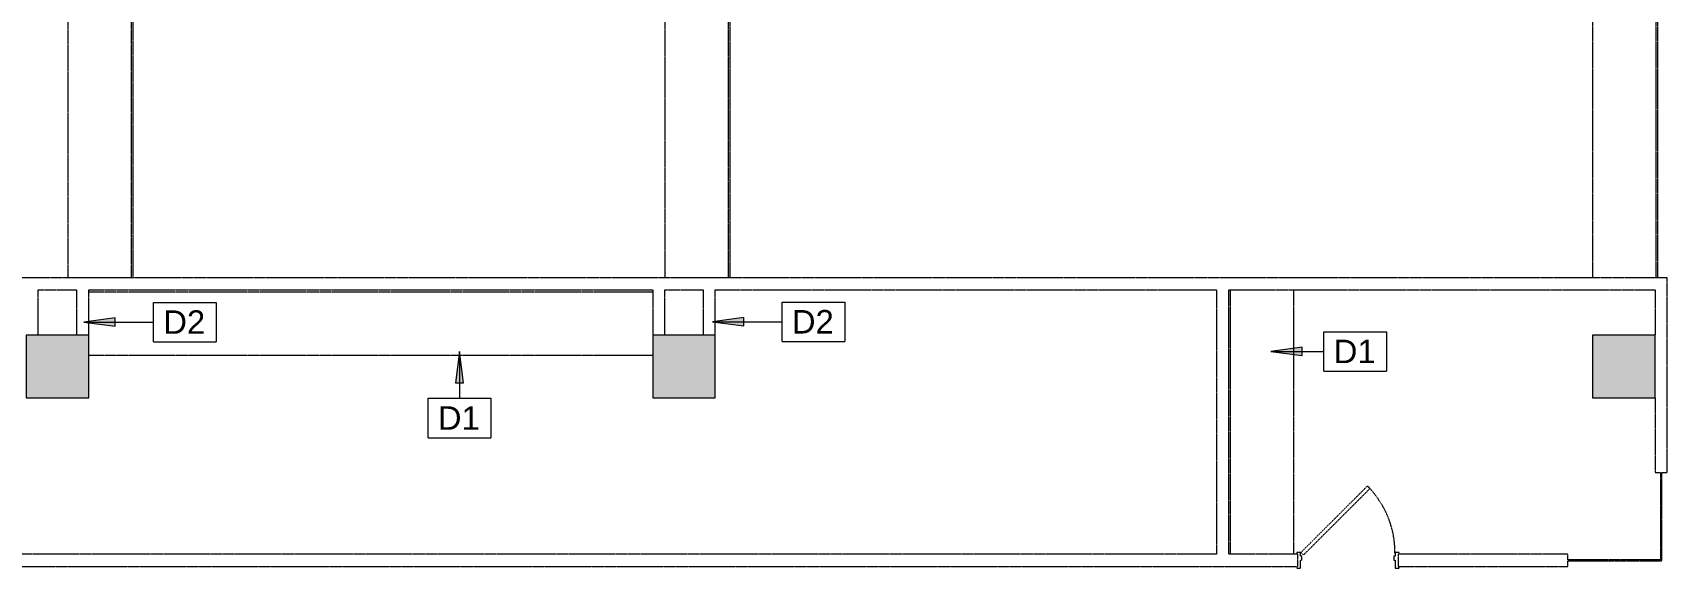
# Model space of a CAD drawing. Header units: inches. Extents: x 433 to 2535, y -5 to 2055.
# Drawn here: x 832 to 1458, y 1308 to 1514 of the extents above; entities that cross this region are included whole.
import ezdxf

# ---------------------------------------------------------------- set-up
doc = ezdxf.new("R2010")
doc.units = ezdxf.units.IN
doc.header["$MEASUREMENT"] = 0
doc.linetypes.add('Demolished', pattern=[0.1875, 0.125, -0.0625])
for name, color, linetype, lineweight in [('A-ANNO-KEYN', 231, 'Continuous', 9), ('A-DOOR', 31, 'Continuous', 13), ('A-WALL', 113, 'Continuous', 13), ('I-WALL', 2, 'Continuous', 13), ('Q-CASE', 31, 'Demolished', 9), ('S-COLS', 52, 'Continuous', 13)]:
    doc.layers.add(name, color=color, linetype=linetype, lineweight=lineweight)
doc.styles.add('Arial', font='arial.ttf', dxfattribs={"height": 9})

# ---------------------------------------------------------------- blocks, each defined once
blk = doc.blocks.new('Concrete-Rectangular-Column - 24 x 24-6985472-Level XX  DEMOLITION')
at = {"layer": 'S-COLS', "lineweight": 9}
blk.add_hatch(color=7, dxfattribs=at).paths.add_polyline_path([(12, -12), (12, 12), (-12, 12), (-12, -12), (7.38, -12)], flags=0)
at = {"layer": 'S-COLS', "color": 8, "lineweight": 20}
for p, q in [((12, 12), (-12, 12)), ((-12, 12), (-12, -12)), ((12, -12), (12, 12)), ((-12, -12), (12, -12))]:
    blk.add_line(p, q, dxfattribs=at)
blk = doc.blocks.new('C-Counter Top - ADJ HEIGHT-7707950-Level XX  DEMOLITION')
at = {"layer": 'Q-CASE', "color": 7}
for p, q in [((54.11, 25), (-47.26, 25)), ((54.11, 0.75), (-47.26, 0.75))]:
    blk.add_line(p, q, dxfattribs=at)
blk = doc.blocks.new('Door - Single - Solid Door-7687678-Level XX  DEMOLITION')
at = {"layer": 'A-DOOR', "color": 10, "linetype": 'Demolished', "lineweight": 20}
for p, q in [((-14.01, 3.15), (11.45, 28.61)), ((12.42, 27.63), (-13.03, 2.18)), ((11.45, 28.61), (12.42, 27.63)), ((-15.63, 3.15), (-15.63, 2.4)), ((-14.13, 3.15), (-15.63, 3.15)), ((-14.13, 1.65), (-14.13, 3.15)), ((-13.63, 1.65), (-14.13, 1.65)), ((-14.13, -2.97), (-14.13, 0.15)), ((-14.13, 0.15), (-13.63, 0.15)), ((-13.03, 2.18), (-14.01, 3.15)), ((-13.63, 0.15), (-13.63, 1.65)), ((22.12, 1.65), (21.62, 1.65)), ((21.62, 1.65), (21.62, 0.15)), ((21.62, 0.15), (22.12, 0.15)), ((23.62, 3.15), (22.12, 3.15)), ((22.12, 3.15), (22.12, 1.65)), ((22.12, 0.15), (22.12, -2.97)), ((23.62, 2.4), (23.62, 3.15)), ((-15.63, -2.22), (-15.63, -2.97)), ((-15.63, -2.97), (-14.13, -2.97)), ((22.12, -2.97), (23.62, -2.97)), ((23.62, -2.97), (23.62, -2.22))]:
    blk.add_line(p, q, dxfattribs=at)
at = {"layer": 'A-DOOR', "color": 7, "linetype": 'Demolished', "lineweight": 9}
blk.add_arc((-14.01, 3.15), 36, 359.5, 45, dxfattribs=at)
blk = doc.blocks.new('C-Counter Top - ADJ HEIGHT-7711449-Level XX  DEMOLITION')
at = {"layer": 'Q-CASE', "color": 7}
for p, q in [((266.74, 0), (-47.26, 0)), ((-47.26, 0), (-47.26, -0.75)), ((-47.26, -0.75), (-47.26, -1)), ((-47.26, -0.75), (266.74, -0.75)), ((-47.26, -25), (266.74, -25))]:
    blk.add_line(p, q, dxfattribs=at)
blk = doc.blocks.new('C-Counter Top - ADJ HEIGHT-7711696-Level XX  DEMOLITION')
at = {"layer": 'Q-CASE', "color": 7}
for p, q in [((168.74, 25), (-47.26, 25)), ((168.74, 0.75), (-47.26, 0.75))]:
    blk.add_line(p, q, dxfattribs=at)
blk = doc.blocks.new('C-Counter Top - ADJ HEIGHT-7712474-Level XX  DEMOLITION')
at = {"layer": 'Q-CASE', "color": 7}
for p, q in [((259.61, 0), (-47.26, 0)), ((-47.26, 0), (-47.26, -0.75)), ((-47.26, -0.75), (-47.26, -25)), ((-47.26, -0.75), (259.61, -0.75)), ((-47.26, -25), (259.61, -25))]:
    blk.add_line(p, q, dxfattribs=at)
blk = doc.blocks.new('C-Counter Top - ADJ HEIGHT-V5-Level XX  DEMOLITION')
at = {"layer": 'Q-CASE', "color": 7}
for p, q in [((259.61, 0), (-47.26, 0)), ((259.61, -0.75), (259.61, 0)), ((-47.26, -0.75), (259.61, -0.75)), ((259.61, -25), (259.61, -0.75)), ((-47.26, -25), (259.61, -25))]:
    blk.add_line(p, q, dxfattribs=at)
blk = doc.blocks.new('Keynote Tag - Keynote Number - Boxed-135510-Level XX  DEMOLITION')
at = {"layer": 'A-ANNO-KEYN'}
for p, q in [((-0.125, -0.0792), (-0.125, 0.0781)), ((-0.125, 0.0781), (0.125, 0.0781)), ((0.125, 0.0781), (0.125, -0.0792)), ((-0.125, -0.0792), (0.125, -0.0792))]:
    blk.add_line(p, q, dxfattribs=at)

msp = doc.modelspace()

# ---------------------------------------------------------------- hatches: boundary and pattern name
at = {"layer": 'A-ANNO-KEYN'}
for points in [[(851.14, 1402.53), (863.14, 1400.95), (863.14, 1404.11)], [(1091.91, 1402.66), (1103.91, 1401.08), (1103.91, 1404.24)], [(995, 1391.29), (993.42, 1379.29), (996.58, 1379.29)], [(1305.83, 1391.29), (1317.83, 1389.71), (1317.83, 1392.87)]]:
    msp.add_hatch(color=256, dxfattribs=at).paths.add_polyline_path(points, flags=0)

# ---------------------------------------------------------------- linework, layer by layer
for p, q in [((863.14, 1404.11), (851.14, 1402.53)), ((851.14, 1402.53), (863.14, 1400.95)), ((851.14, 1402.53), (868.17, 1402.53)), ((863.14, 1400.95), (863.14, 1404.11)), ((868.17, 1402.53), (877.82, 1402.53)), ((1103.91, 1404.24), (1091.91, 1402.66)), ((1091.91, 1402.66), (1103.91, 1401.08)), ((1091.91, 1402.66), (1108.94, 1402.66)), ((1103.91, 1401.08), (1103.91, 1404.24)), ((1108.94, 1402.66), (1118.59, 1402.66)), ((995, 1391.29), (993.42, 1379.29)), ((996.58, 1379.29), (995, 1391.29)), ((995, 1391.29), (995, 1373.31)), ((1317.83, 1392.87), (1305.83, 1391.29)), ((1305.83, 1391.29), (1317.83, 1389.71)), ((1305.83, 1391.29), (1326.12, 1391.29)), ((1317.83, 1389.71), (1317.83, 1392.87)), ((993.42, 1379.29), (996.58, 1379.29))]:
    msp.add_line(p, q, dxfattribs=at)
at = {"layer": 'A-WALL', "color": 10, "linetype": 'Demolished', "lineweight": 20}
for p, q in [((1457.62, 1419.5), (678.12, 1419.5)), ((1457.62, 1344.88), (1457.62, 1419.5)), ((833.62, 1414.88), (848.37, 1414.88)), ((833.62, 1397.5), (833.62, 1414.88)), ((848.37, 1414.88), (848.37, 1397.5)), ((853, 1414.88), (1069, 1414.88)), ((853, 1397.5), (853, 1414.88)), ((1069, 1414.88), (1069, 1397.5)), ((1073.62, 1414.88), (1088.38, 1414.88)), ((1073.62, 1397.5), (1073.62, 1414.88)), ((1088.38, 1414.88), (1088.38, 1397.5)), ((1093, 1414.88), (1285, 1414.88)), ((1093, 1397.5), (1093, 1414.88)), ((1285, 1414.88), (1285, 1313.5)), ((1289.62, 1414.88), (1453, 1414.88)), ((1289.62, 1313.5), (1289.62, 1414.88)), ((1453, 1414.88), (1453, 1397.5)), ((1453, 1373.5), (1453, 1344.88)), ((1453, 1344.88), (1455.06, 1344.88)), ((1455.56, 1344.88), (1457.62, 1344.88)), ((1285, 1313.5), (742.56, 1313.5)), ((742.56, 1308.88), (1316.06, 1308.88)), ((1316.06, 1313.5), (1289.62, 1313.5)), ((1316.06, 1308.88), (1316.06, 1313.5)), ((1419.56, 1313.5), (1354.56, 1313.5)), ((1354.56, 1313.5), (1354.56, 1308.88)), ((1354.56, 1308.88), (1419.56, 1308.88)), ((1419.56, 1311.44), (1419.56, 1313.5)), ((1419.56, 1308.88), (1419.56, 1310.94))]:
    msp.add_line(p, q, dxfattribs=at)
at = {"layer": 'I-WALL', "color": 10, "linetype": 'Demolished', "lineweight": 20}
for p, q in [((1455.06, 1344.88), (1455.06, 1311.44)), ((1455.56, 1310.94), (1455.56, 1344.88)), ((1455.06, 1311.44), (1419.56, 1311.44)), ((1419.56, 1310.94), (1455.56, 1310.94))]:
    msp.add_line(p, q, dxfattribs=at)

# ---------------------------------------------------------------- block references
at = {"layer": 'A-ANNO-KEYN', "xscale": 95.99999999999994, "yscale": 95.99999999999994, "zscale": 95.99999999999994}
for p in [(889.82, 1402.59), (1130.59, 1402.71), (1338.12, 1391.34), (995, 1365.81)]:
    msp.add_blockref('Keynote Tag - Keynote Number - Boxed-135510-Level XX  DEMOLITION', p, dxfattribs=at)
at = {"layer": 'A-DOOR', "color": 7, "linetype": 'Demolished', "lineweight": 9}
msp.add_blockref('Door - Single - Solid Door-7687678-Level XX  DEMOLITION', (1331.32, 1311.1), dxfattribs=at)
at = {"layer": 'Q-CASE', "color": 7}
for name, p, rotation in [('C-Counter Top - ADJ HEIGHT-7711449-Level XX  DEMOLITION', (1454, 1686.24), 269.9999999999997), ('C-Counter Top - ADJ HEIGHT-V5-Level XX  DEMOLITION', (870, 1679.24), 269.9999999999997), ('C-Counter Top - ADJ HEIGHT-7712474-Level XX  DEMOLITION', (1098.69, 1679.11), 269.9999999999997), ('C-Counter Top - ADJ HEIGHT-7711696-Level XX  DEMOLITION', (1021.74, 1414.88), 180), ('C-Counter Top - ADJ HEIGHT-7707950-Level XX  DEMOLITION', (1289.62, 1367.61), 269.9999999999997)]:
    msp.add_blockref(name, p, dxfattribs=dict(at, rotation=rotation))
at = {"layer": 'S-COLS', "lineweight": 9}
for p in [(841, 1385.5), (1081, 1385.5), (1441, 1385.5)]:
    msp.add_blockref('Concrete-Rectangular-Column - 24 x 24-6985472-Level XX  DEMOLITION', p, dxfattribs=at)

# ---------------------------------------------------------------- texts
at = {"layer": 'A-ANNO-KEYN', "char_height": 9, "width": 19.695, "attachment_point": 1, "style": 'Arial'}
for s, insert in [('D2', (881.53, 1407.04)), ('D2', (1122.3, 1407.16)), ('D1', (1329.84, 1395.79)), ('D1', (986.71, 1370.27))]:
    msp.add_mtext(s, dxfattribs=dict(at, insert=insert))

doc.saveas('drawing.dxf')
